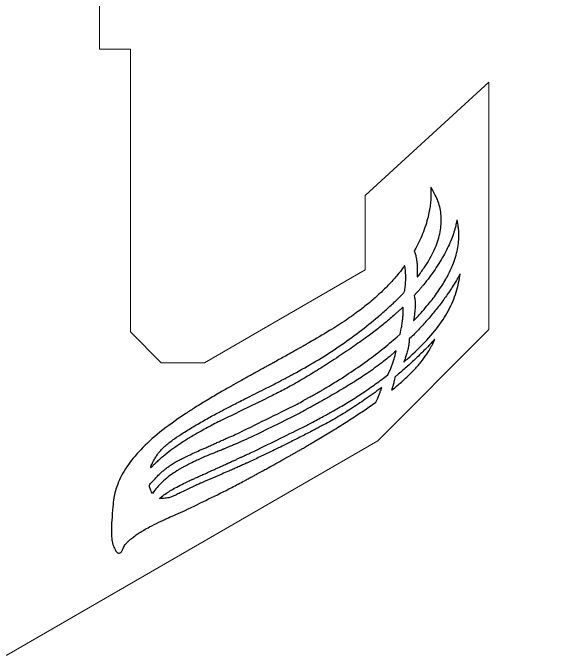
# Model space of a CAD drawing. Header units: millimetres. Extents: x 4 to 38, y -36.1 to -3.3.
# Drawn here: x 13.87 to 18.32, y -24.13 to -18.93 of the extents above; entities that cross this region are included whole.
import ezdxf

# ---------------------------------------------------------------- set-up
doc = ezdxf.new("R2010")
doc.units = ezdxf.units.MM
doc.header["$MEASUREMENT"] = 0
doc.layers.add('Layer 1', color=7, linetype='Continuous', lineweight=0)

# ---------------------------------------------------------------- blocks, each defined once
blk = doc.blocks.new('Block_4')
at = {"layer": 'Layer 1', "color": 18, "lineweight": 25, "true_color": 0x010101}
for points, knots in [([(17.2996, -20.4277), (17.3047, -20.4384), (17.3091, -20.4494), (17.3129, -20.4606), (17.319, -20.4787), (17.3241, -20.4972), (17.3282, -20.5162), (17.332, -20.5344), (17.3348, -20.553), (17.3363, -20.572), (17.3378, -20.5907), (17.3382, -20.6097), (17.3374, -20.629), (17.3366, -20.6484), (17.3347, -20.6681), (17.3316, -20.688), (17.3283, -20.7094), (17.3236, -20.731), (17.3175, -20.7528), (17.3115, -20.7744), (17.3042, -20.7961), (17.2955, -20.8179), (17.2866, -20.8401), (17.2765, -20.8623), (17.265, -20.8846), (17.253, -20.9077), (17.2398, -20.9308), (17.2255, -20.9539), (17.2188, -20.9647), (17.2118, -20.9754), (17.2047, -20.9862), (17.1965, -20.9985), (17.1881, -21.0107), (17.1796, -21.0229), (17.1716, -21.0344), (17.1635, -21.0458), (17.1553, -21.0572), (17.1525, -21.0612), (17.1491, -21.0651), (17.1453, -21.0688), (17.1451, -21.069), (17.1449, -21.0691), (17.1447, -21.0692), (17.1441, -21.0694), (17.1435, -21.0693), (17.1435, -21.0689), (17.143, -21.0672), (17.1427, -21.0653), (17.1426, -21.0635), (17.1424, -21.0602), (17.1423, -21.0568), (17.1424, -21.0534), (17.1425, -21.0477), (17.1427, -21.0419), (17.143, -21.0362), (17.1436, -21.0213), (17.1438, -21.0065), (17.1435, -20.9919), (17.1432, -20.9781), (17.1424, -20.9645), (17.141, -20.9511), (17.1397, -20.9385), (17.1378, -20.926), (17.1353, -20.9137), (17.133, -20.9019), (17.13, -20.8903), (17.1265, -20.879), (17.1265, -20.879), (17.1199, -20.8579), (17.1199, -20.8579), (17.1199, -20.8579), (17.1315, -20.837), (17.1315, -20.837), (17.1437, -20.8152), (17.1548, -20.7933), (17.1649, -20.7714), (17.1754, -20.7487), (17.185, -20.726), (17.1936, -20.7033), (17.2024, -20.6801), (17.2102, -20.657), (17.2171, -20.6339), (17.224, -20.6106), (17.23, -20.5874), (17.235, -20.5644), (17.2389, -20.5466), (17.2423, -20.5288), (17.2451, -20.5112), (17.2478, -20.4945), (17.25, -20.4779), (17.2515, -20.4615), (17.253, -20.4459), (17.2539, -20.4305), (17.2543, -20.4153), (17.2546, -20.4009), (17.2542, -20.3867), (17.2533, -20.3727), (17.2531, -20.3698), (17.2529, -20.3669), (17.2527, -20.364), (17.2526, -20.3613), (17.2525, -20.3587), (17.2524, -20.356), (17.2523, -20.3538), (17.2523, -20.3516), (17.2522, -20.3494), (17.2522, -20.3486), (17.2523, -20.3478), (17.2524, -20.3469), (17.2525, -20.3464), (17.253, -20.3457), (17.2538, -20.3453), (17.2549, -20.3448), (17.2561, -20.3448), (17.2565, -20.3455), (17.264, -20.3587), (17.2713, -20.3721), (17.2784, -20.3855), (17.2858, -20.3994), (17.2929, -20.4135), (17.2996, -20.4277)], [0, 0, 0, 0, 1, 1, 1, 2, 2, 2, 3, 3, 3, 4, 4, 4, 5, 5, 5, 6, 6, 6, 7, 7, 7, 8, 8, 8, 9, 9, 9, 10, 10, 10, 11, 11, 11, 12, 12, 12, 13, 13, 13, 14, 14, 14, 15, 15, 15, 16, 16, 16, 17, 17, 17, 18, 18, 18, 19, 19, 19, 20, 20, 20, 21, 21, 21, 22, 22, 22, 23, 23, 23, 24, 24, 24, 25, 25, 25, 26, 26, 26, 27, 27, 27, 28, 28, 28, 29, 29, 29, 30, 30, 30, 31, 31, 31, 32, 32, 32, 33, 33, 33, 34, 34, 34, 35, 35, 35, 36, 36, 36, 37, 37, 37, 38, 38, 38, 39, 39, 39, 40, 40, 40, 40]), ([(17.4676, -20.6113), (17.4695, -20.6229), (17.4714, -20.6346), (17.4733, -20.6463), (17.475, -20.6574), (17.4766, -20.6685), (17.478, -20.6797), (17.479, -20.6883), (17.4798, -20.6971), (17.4802, -20.7059), (17.4812, -20.7261), (17.481, -20.7467), (17.4797, -20.7676), (17.4784, -20.788), (17.4759, -20.8088), (17.4722, -20.8298), (17.4685, -20.8507), (17.4637, -20.8719), (17.4576, -20.8933), (17.4515, -20.9149), (17.4443, -20.9368), (17.4359, -20.9587), (17.4298, -20.9746), (17.4232, -20.9905), (17.4161, -21.0065), (17.4092, -21.0219), (17.4017, -21.0374), (17.3937, -21.0528), (17.3855, -21.0685), (17.3767, -21.0842), (17.3675, -21.0999), (17.3575, -21.1167), (17.3471, -21.1334), (17.3363, -21.1501), (17.3246, -21.168), (17.3125, -21.1858), (17.2999, -21.2036), (17.2882, -21.2202), (17.2758, -21.2368), (17.263, -21.2532), (17.2499, -21.2701), (17.2363, -21.2868), (17.2222, -21.3034), (17.2066, -21.3219), (17.1905, -21.3402), (17.174, -21.3585), (17.1635, -21.3702), (17.1529, -21.3819), (17.1423, -21.3935), (17.1369, -21.3995), (17.1313, -21.4054), (17.1256, -21.4113), (17.1226, -21.4144), (17.1194, -21.4175), (17.1161, -21.4206), (17.1159, -21.4208), (17.1155, -21.421), (17.1152, -21.4211), (17.1146, -21.4212), (17.1141, -21.4209), (17.1142, -21.4204), (17.1174, -21.4004), (17.1202, -21.3805), (17.1225, -21.3606), (17.1245, -21.344), (17.1258, -21.3276), (17.1264, -21.3114), (17.127, -21.2974), (17.1269, -21.2835), (17.1262, -21.2699), (17.1256, -21.2576), (17.1241, -21.2456), (17.1218, -21.2339), (17.1218, -21.2339), (17.119, -21.2194), (17.119, -21.2194), (17.119, -21.2194), (17.1412, -21.1948), (17.1412, -21.1948), (17.1448, -21.1908), (17.1484, -21.1868), (17.1519, -21.1827), (17.1567, -21.1772), (17.1614, -21.1717), (17.1661, -21.1661), (17.1712, -21.1602), (17.1762, -21.1542), (17.1812, -21.1482), (17.1858, -21.1427), (17.1904, -21.1372), (17.1949, -21.1317), (17.2283, -21.0909), (17.2592, -21.0495), (17.2875, -21.0079), (17.3155, -20.9666), (17.3409, -20.9251), (17.3635, -20.8834), (17.3853, -20.8433), (17.4042, -20.8032), (17.4202, -20.7632), (17.4352, -20.7257), (17.4469, -20.6885), (17.4551, -20.6518), (17.4562, -20.6467), (17.4574, -20.6416), (17.4586, -20.6364), (17.4596, -20.632), (17.4607, -20.6277), (17.4617, -20.6233), (17.4627, -20.6194), (17.4637, -20.6155), (17.4646, -20.6117), (17.4647, -20.6114), (17.4649, -20.6112), (17.4651, -20.6111), (17.4653, -20.6109), (17.4655, -20.6108), (17.4657, -20.6108), (17.4666, -20.6104), (17.4675, -20.6107), (17.4676, -20.6113)], [0, 0, 0, 0, 1, 1, 1, 2, 2, 2, 3, 3, 3, 4, 4, 4, 5, 5, 5, 6, 6, 6, 7, 7, 7, 8, 8, 8, 9, 9, 9, 10, 10, 10, 11, 11, 11, 12, 12, 12, 13, 13, 13, 14, 14, 14, 15, 15, 15, 16, 16, 16, 17, 17, 17, 18, 18, 18, 19, 19, 19, 20, 20, 20, 21, 21, 21, 22, 22, 22, 23, 23, 23, 24, 24, 24, 25, 25, 25, 26, 26, 26, 27, 27, 27, 28, 28, 28, 29, 29, 29, 30, 30, 30, 31, 31, 31, 32, 32, 32, 33, 33, 33, 34, 34, 34, 35, 35, 35, 36, 36, 36, 37, 37, 37, 38, 38, 38, 39, 39, 39, 40, 40, 40, 40]), ([(17.0436, -20.979), (17.0446, -20.9866), (17.0456, -20.9942), (17.0465, -21.0018), (17.0475, -21.0098), (17.0483, -21.0179), (17.049, -21.026), (17.0497, -21.0342), (17.0502, -21.0423), (17.0506, -21.0505), (17.0511, -21.0624), (17.0512, -21.0744), (17.0507, -21.0866), (17.0503, -21.1005), (17.0494, -21.1144), (17.0482, -21.1285), (17.047, -21.1414), (17.0456, -21.1544), (17.0439, -21.1674), (17.043, -21.1742), (17.0412, -21.1812), (17.0385, -21.1882), (17.0359, -21.1952), (17.031, -21.2022), (17.0244, -21.2087), (17.003, -21.2297), (16.9813, -21.2506), (16.9594, -21.2713), (16.935, -21.2944), (16.9102, -21.3172), (16.8849, -21.3397), (16.8604, -21.3616), (16.8354, -21.3832), (16.8099, -21.4045), (16.7594, -21.4468), (16.7074, -21.4881), (16.6539, -21.5284), (16.6014, -21.5678), (16.5476, -21.6062), (16.4924, -21.6433), (16.4372, -21.6805), (16.3807, -21.7165), (16.323, -21.7511), (16.2641, -21.7864), (16.2042, -21.8205), (16.1434, -21.8532), (16.1171, -21.8674), (16.0907, -21.8814), (16.0643, -21.8953), (16.0411, -21.9075), (16.0179, -21.9196), (15.9947, -21.9316), (15.9652, -21.9467), (15.9357, -21.9617), (15.9061, -21.9766), (15.8539, -22.0028), (15.8018, -22.0291), (15.7496, -22.0553), (15.7319, -22.0641), (15.7143, -22.073), (15.6966, -22.0819), (15.6808, -22.0899), (15.665, -22.0979), (15.6491, -22.1059), (15.6358, -22.1126), (15.6225, -22.1194), (15.6092, -22.1261), (15.6051, -22.1282), (15.6011, -22.1303), (15.597, -22.1325), (15.5939, -22.1343), (15.5907, -22.136), (15.5876, -22.1377), (15.5825, -22.1404), (15.5774, -22.1431), (15.5723, -22.1458), (15.5666, -22.1488), (15.5608, -22.1519), (15.555, -22.1549), (15.5493, -22.158), (15.5435, -22.161), (15.5378, -22.164), (15.5062, -22.1806), (15.4749, -22.1977), (15.4439, -22.2151), (15.4103, -22.2341), (15.3769, -22.2534), (15.3438, -22.2731), (15.3125, -22.2917), (15.2814, -22.3107), (15.2507, -22.33), (15.2264, -22.3452), (15.2027, -22.361), (15.1794, -22.3772), (15.167, -22.3858), (15.1549, -22.3948), (15.1431, -22.4039), (15.1316, -22.4129), (15.1204, -22.422), (15.1097, -22.4314), (15.0996, -22.4402), (15.09, -22.4492), (15.0808, -22.4584), (15.0725, -22.4666), (15.0648, -22.475), (15.0578, -22.4835), (15.0519, -22.4906), (15.0465, -22.4978), (15.0417, -22.505), (15.0353, -22.5143), (15.0293, -22.5237), (15.0236, -22.533), (15.0179, -22.5425), (15.0125, -22.552), (15.0073, -22.5615), (15.0032, -22.5692), (14.9996, -22.5768), (14.9965, -22.5845), (14.9937, -22.5913), (14.991, -22.5981), (14.9884, -22.6049), (14.9876, -22.6069), (14.9873, -22.6088), (14.9874, -22.6106), (14.9874, -22.6111), (14.9881, -22.6114), (14.9889, -22.6111), (14.9892, -22.611), (14.9895, -22.6108), (14.9898, -22.6106), (14.9925, -22.6082), (14.9951, -22.6056), (14.9976, -22.6031), (15.0034, -22.5968), (15.0096, -22.5906), (15.0161, -22.5845), (15.0261, -22.5751), (15.0362, -22.5658), (15.0465, -22.5565), (15.0571, -22.547), (15.0678, -22.5374), (15.0787, -22.528), (15.0872, -22.5206), (15.0958, -22.5134), (15.1047, -22.5063), (15.1248, -22.4901), (15.1455, -22.4744), (15.1668, -22.459), (15.1891, -22.4429), (15.2119, -22.4272), (15.2351, -22.4119), (15.26, -22.3956), (15.2853, -22.3796), (15.3109, -22.3642), (15.3388, -22.3474), (15.3669, -22.331), (15.3954, -22.315), (15.4126, -22.3054), (15.4299, -22.2958), (15.4473, -22.2864), (15.4625, -22.2782), (15.4779, -22.2701), (15.4934, -22.2621), (15.5116, -22.2528), (15.5299, -22.2436), (15.5483, -22.2346), (15.5764, -22.2208), (15.6045, -22.207), (15.6326, -22.1934), (15.6924, -22.1644), (15.7521, -22.1353), (15.8118, -22.1062), (15.8574, -22.0839), (15.903, -22.0615), (15.9485, -22.0389), (15.9826, -22.022), (16.0165, -22.005), (16.0504, -21.988), (16.0676, -21.9793), (16.0845, -21.9704), (16.1012, -21.9611), (16.1431, -21.9377), (16.1847, -21.9139), (16.226, -21.8896), (16.267, -21.8654), (16.3077, -21.8407), (16.348, -21.8155), (16.39, -21.7893), (16.4316, -21.7626), (16.4727, -21.7355), (16.5174, -21.7061), (16.5617, -21.6763), (16.6056, -21.6461), (16.6449, -21.6192), (16.6837, -21.5919), (16.7222, -21.5644), (16.7533, -21.5422), (16.7838, -21.5196), (16.8137, -21.4965), (16.841, -21.4755), (16.8676, -21.454), (16.8936, -21.4321), (16.921, -21.4091), (16.9478, -21.3857), (16.974, -21.362), (16.9803, -21.3562), (16.9867, -21.3505), (16.993, -21.3448), (16.9985, -21.3398), (17.0041, -21.3348), (17.0096, -21.3298), (17.0143, -21.3255), (17.0191, -21.3212), (17.0239, -21.3169), (17.0246, -21.3162), (17.0254, -21.3155), (17.0262, -21.3148), (17.0263, -21.3147), (17.0264, -21.3147), (17.0266, -21.3146), (17.027, -21.3144), (17.0274, -21.3145), (17.0275, -21.3148), (17.0279, -21.3165), (17.0282, -21.3183), (17.0284, -21.3201), (17.0288, -21.3226), (17.029, -21.3251), (17.0291, -21.3277), (17.0293, -21.3311), (17.0293, -21.3345), (17.0293, -21.3379), (17.0294, -21.3517), (17.0291, -21.3655), (17.0284, -21.3795), (17.0277, -21.3927), (17.0267, -21.406), (17.0252, -21.4194), (17.0238, -21.4324), (17.022, -21.4455), (17.0198, -21.4586), (17.0176, -21.4717), (17.015, -21.4848), (17.0119, -21.4979), (17.0119, -21.4979), (17.0045, -21.5303), (17.0045, -21.5303), (17.0045, -21.5303), (16.9799, -21.5525), (16.9799, -21.5525), (16.9406, -21.588), (16.8997, -21.6226), (16.8573, -21.6564), (16.8127, -21.692), (16.7668, -21.7267), (16.7197, -21.7605), (16.6707, -21.7958), (16.6205, -21.83), (16.5694, -21.8633), (16.5166, -21.8975), (16.463, -21.9307), (16.4085, -21.9629), (16.4066, -21.9641), (16.4047, -21.9652), (16.4028, -21.9663), (16.4006, -21.9676), (16.3985, -21.9689), (16.3963, -21.9701), (16.3943, -21.9714), (16.3922, -21.9726), (16.3902, -21.9738), (16.3885, -21.9747), (16.3869, -21.9757), (16.3853, -21.9766), (16.3764, -21.9819), (16.3674, -21.9871), (16.3584, -21.9923), (16.346, -21.9993), (16.3337, -22.0064), (16.3213, -22.0133), (16.3092, -22.0202), (16.2969, -22.0271), (16.2847, -22.0339), (16.2764, -22.0385), (16.268, -22.0431), (16.2596, -22.0476), (16.2555, -22.0498), (16.2514, -22.052), (16.2473, -22.0543), (16.2435, -22.0563), (16.2398, -22.0584), (16.236, -22.0605), (16.2329, -22.0622), (16.2297, -22.0639), (16.2266, -22.0657), (16.2254, -22.0664), (16.2241, -22.0672), (16.2229, -22.0679), (16.2067, -22.0785), (16.1896, -22.0883), (16.172, -22.097), (16.0886, -22.1384), (16.005, -22.1796), (15.9215, -22.2208), (15.8383, -22.2618), (15.755, -22.3026), (15.6717, -22.3433), (15.6529, -22.3525), (15.6337, -22.3607), (15.6142, -22.3677), (15.613, -22.3681), (15.6118, -22.3686), (15.6106, -22.3692), (15.6058, -22.3713), (15.601, -22.3734), (15.5963, -22.3756), (15.5906, -22.3781), (15.585, -22.3806), (15.5794, -22.3832), (15.573, -22.3861), (15.5666, -22.389), (15.5603, -22.3919), (15.5539, -22.3948), (15.5475, -22.3978), (15.541, -22.4007), (15.5352, -22.4033), (15.5294, -22.406), (15.5236, -22.4086), (15.5187, -22.4108), (15.5138, -22.413), (15.5089, -22.4152), (15.5072, -22.416), (15.5055, -22.4167), (15.5037, -22.4174), (15.502, -22.4181), (15.5003, -22.4188), (15.4987, -22.4196), (15.494, -22.4216), (15.4894, -22.4237), (15.4848, -22.4258), (15.4793, -22.4283), (15.4738, -22.4307), (15.4683, -22.4332), (15.4622, -22.436), (15.4562, -22.4387), (15.4502, -22.4415), (15.4443, -22.4442), (15.4384, -22.4468), (15.4325, -22.4495), (15.4275, -22.4518), (15.4224, -22.4541), (15.4174, -22.4563), (15.4129, -22.4583), (15.4085, -22.4603), (15.404, -22.4622), (15.4036, -22.4624), (15.4031, -22.4626), (15.4027, -22.4626), (15.4004, -22.4629), (15.398, -22.4636), (15.3958, -22.4646), (15.3788, -22.4724), (15.3619, -22.4802), (15.345, -22.4881), (15.3281, -22.4959), (15.3112, -22.5039), (15.2944, -22.5119), (15.2797, -22.5189), (15.2651, -22.5259), (15.2506, -22.5332), (15.2393, -22.5387), (15.228, -22.5444), (15.2168, -22.5501), (15.2095, -22.5538), (15.2023, -22.5576), (15.1951, -22.5615), (15.1893, -22.5647), (15.1836, -22.568), (15.178, -22.5715), (15.172, -22.5751), (15.1661, -22.5789), (15.1603, -22.5827), (15.1513, -22.5887), (15.1425, -22.5948), (15.1339, -22.6011), (15.1252, -22.6073), (15.1167, -22.6138), (15.1084, -22.6203), (15.1002, -22.6268), (15.0921, -22.6335), (15.0842, -22.6403), (15.0763, -22.647), (15.0686, -22.6539), (15.0612, -22.6609), (15.0529, -22.6687), (15.0448, -22.6766), (15.0372, -22.6847), (15.0273, -22.6951), (15.0177, -22.7056), (15.0082, -22.7161), (14.9988, -22.7267), (14.9894, -22.7373), (14.9801, -22.7479), (14.9781, -22.7502), (14.977, -22.7526), (14.9771, -22.7548), (14.9772, -22.7582), (14.9776, -22.7614), (14.9784, -22.7646), (14.9798, -22.77), (14.9814, -22.7754), (14.9831, -22.7807), (14.9848, -22.7861), (14.9867, -22.7914), (14.9887, -22.7967), (14.99, -22.8003), (14.9917, -22.8038), (14.9937, -22.8071), (14.9937, -22.8071), (15.0009, -22.8193), (15.0009, -22.8193), (15.0009, -22.8193), (15.0132, -22.8024), (15.0132, -22.8024), (15.0238, -22.7879), (15.0356, -22.7735), (15.0486, -22.7595), (15.0622, -22.7449), (15.0768, -22.7306), (15.0923, -22.7168), (15.1083, -22.7025), (15.1252, -22.6886), (15.1429, -22.6754), (15.1609, -22.6619), (15.1796, -22.6489), (15.199, -22.6366), (15.2058, -22.6323), (15.2127, -22.628), (15.2197, -22.6239), (15.2266, -22.6198), (15.2336, -22.6159), (15.2407, -22.612), (15.2495, -22.6072), (15.2583, -22.6026), (15.2671, -22.5981), (15.2802, -22.5914), (15.2933, -22.5848), (15.3064, -22.5782), (15.3245, -22.5691), (15.3428, -22.5601), (15.3611, -22.5513), (15.3751, -22.5445), (15.3892, -22.538), (15.4035, -22.5317), (15.4186, -22.525), (15.4337, -22.5186), (15.449, -22.5124), (15.471, -22.5034), (15.493, -22.4946), (15.515, -22.4859), (15.5212, -22.4835), (15.5274, -22.481), (15.5335, -22.4786), (15.5396, -22.4762), (15.5456, -22.4738), (15.5516, -22.4713), (15.5568, -22.4693), (15.562, -22.4672), (15.5672, -22.4651), (15.5701, -22.4639), (15.573, -22.4627), (15.5759, -22.4615), (15.5785, -22.4604), (15.5811, -22.4593), (15.5837, -22.4582), (15.5875, -22.4567), (15.5913, -22.4551), (15.595, -22.4535), (15.5992, -22.4518), (15.6033, -22.4501), (15.6075, -22.4484), (15.6114, -22.4467), (15.6154, -22.4451), (15.6193, -22.4435), (15.6237, -22.4417), (15.628, -22.4398), (15.6323, -22.438), (15.6377, -22.4357), (15.6431, -22.4334), (15.6485, -22.4311), (15.654, -22.4287), (15.6596, -22.4263), (15.6651, -22.4239), (15.6699, -22.4218), (15.6747, -22.4197), (15.6795, -22.4176), (15.6838, -22.4157), (15.6881, -22.4138), (15.6924, -22.4119), (15.6964, -22.4101), (15.7004, -22.4083), (15.7045, -22.4066), (15.7079, -22.4051), (15.7113, -22.4036), (15.7147, -22.4021), (15.7163, -22.4014), (15.7178, -22.4008), (15.7194, -22.4001), (15.7464, -22.389), (15.7731, -22.3771), (15.7995, -22.3643), (15.8602, -22.3349), (15.9209, -22.3053), (15.9814, -22.2755), (16.0419, -22.2457), (16.1023, -22.2158), (16.1625, -22.1856), (16.1897, -22.1719), (16.2166, -22.1575), (16.2429, -22.1424), (16.2448, -22.1413), (16.2467, -22.1403), (16.2486, -22.1392), (16.2519, -22.1373), (16.2553, -22.1355), (16.2587, -22.1336), (16.2626, -22.1315), (16.2665, -22.1293), (16.2704, -22.1272), (16.2745, -22.125), (16.2785, -22.1228), (16.2825, -22.1206), (16.2923, -22.1153), (16.3021, -22.11), (16.3119, -22.1046), (16.3229, -22.0985), (16.3339, -22.0925), (16.3449, -22.0864), (16.3549, -22.0808), (16.365, -22.0752), (16.375, -22.0696), (16.3799, -22.0668), (16.3848, -22.064), (16.3896, -22.0611), (16.3913, -22.0601), (16.3931, -22.059), (16.3948, -22.058), (16.3975, -22.0565), (16.4001, -22.055), (16.4027, -22.0535), (16.4057, -22.0518), (16.4086, -22.0501), (16.4116, -22.0484), (16.4145, -22.0468), (16.4173, -22.0452), (16.4202, -22.0436), (16.441, -22.032), (16.4617, -22.0201), (16.4822, -22.008), (16.5082, -21.9927), (16.5341, -21.9773), (16.5599, -21.9618), (16.5853, -21.9465), (16.6105, -21.9311), (16.6356, -21.9156), (16.6538, -21.9044), (16.6718, -21.8929), (16.6896, -21.8813), (16.7097, -21.8681), (16.7295, -21.8547), (16.749, -21.841), (16.7702, -21.8263), (16.7911, -21.8113), (16.8118, -21.7961), (16.832, -21.7813), (16.8519, -21.7663), (16.8715, -21.7511), (16.8886, -21.738), (16.9052, -21.7246), (16.9216, -21.711), (16.9253, -21.7079), (16.929, -21.7048), (16.9327, -21.7017), (16.9365, -21.6985), (16.9403, -21.6954), (16.9441, -21.6922), (16.9474, -21.6894), (16.9508, -21.6866), (16.9542, -21.6837), (16.9564, -21.6819), (16.9587, -21.68), (16.9609, -21.6782), (16.9609, -21.6782), (16.9738, -21.6675), (16.9738, -21.6675), (16.9738, -21.6675), (16.9642, -21.7047), (16.9642, -21.7047), (16.9614, -21.7158), (16.9583, -21.7269), (16.955, -21.738), (16.9518, -21.7487), (16.9482, -21.7595), (16.9445, -21.7704), (16.9408, -21.7807), (16.9369, -21.7911), (16.9327, -21.8015), (16.9288, -21.8114), (16.9245, -21.8212), (16.9199, -21.8311), (16.9199, -21.8311), (16.9067, -21.8597), (16.9067, -21.8597), (16.9067, -21.8597), (16.8817, -21.8788), (16.8817, -21.8788), (16.8488, -21.9038), (16.8153, -21.9283), (16.7812, -21.9523), (16.7474, -21.9762), (16.713, -21.9996), (16.6781, -22.0225), (16.6434, -22.0451), (16.6083, -22.0672), (16.5727, -22.0888), (16.5375, -22.1101), (16.5017, -22.1309), (16.4656, -22.151), (16.4624, -22.1528), (16.4593, -22.1546), (16.4561, -22.1563), (16.453, -22.1581), (16.45, -22.1598), (16.4469, -22.1615), (16.4443, -22.163), (16.4417, -22.1645), (16.4391, -22.166), (16.4377, -22.1668), (16.4363, -22.1676), (16.4349, -22.1684), (16.4305, -22.1711), (16.426, -22.1737), (16.4215, -22.1762), (16.4056, -22.1848), (16.3898, -22.1934), (16.3739, -22.202), (16.357, -22.2111), (16.3401, -22.2203), (16.3232, -22.2294), (16.3078, -22.2376), (16.2925, -22.2458), (16.2771, -22.254), (16.2571, -22.2646), (16.2369, -22.2749), (16.2165, -22.285), (16.1484, -22.3185), (16.0802, -22.3521), (16.012, -22.3856), (15.9413, -22.4202), (15.8706, -22.4549), (15.7999, -22.4895), (15.7871, -22.4958), (15.7741, -22.5017), (15.761, -22.5073), (15.7581, -22.5085), (15.7553, -22.5098), (15.7525, -22.511), (15.7462, -22.5139), (15.74, -22.5167), (15.7338, -22.5196), (15.7263, -22.523), (15.7189, -22.5264), (15.7115, -22.5298), (15.7036, -22.5335), (15.6957, -22.5372), (15.6878, -22.5408), (15.6799, -22.5445), (15.672, -22.5482), (15.6641, -22.5519), (15.6567, -22.5553), (15.6493, -22.5587), (15.6419, -22.5621), (15.6357, -22.565), (15.6294, -22.5678), (15.6232, -22.5707), (15.6204, -22.572), (15.6175, -22.5732), (15.6147, -22.5745), (15.6121, -22.5756), (15.6094, -22.5767), (15.6068, -22.5779), (15.6022, -22.58), (15.5975, -22.5821), (15.5928, -22.5842), (15.5873, -22.5867), (15.5819, -22.5892), (15.5764, -22.5917), (15.5708, -22.5942), (15.5652, -22.5968), (15.5597, -22.5993), (15.5502, -22.6037), (15.5407, -22.608), (15.5312, -22.6124), (15.5224, -22.6164), (15.5136, -22.6204), (15.5048, -22.6244), (15.4952, -22.6288), (15.4855, -22.6332), (15.4758, -22.6375), (15.4636, -22.6431), (15.4513, -22.6486), (15.439, -22.6541), (15.435, -22.656), (15.431, -22.6578), (15.4269, -22.6596), (15.4213, -22.6622), (15.4157, -22.6647), (15.4101, -22.6672), (15.404, -22.67), (15.398, -22.6728), (15.3919, -22.6755), (15.3862, -22.6781), (15.3806, -22.6807), (15.3749, -22.6833), (15.3696, -22.6857), (15.3643, -22.6882), (15.3589, -22.6906), (15.3539, -22.6929), (15.3488, -22.6951), (15.3437, -22.6974), (15.3394, -22.6993), (15.3351, -22.7012), (15.3308, -22.7031), (15.3287, -22.7041), (15.3265, -22.705), (15.3244, -22.7058), (15.322, -22.7068), (15.3197, -22.7078), (15.3173, -22.7089), (15.3112, -22.7118), (15.3051, -22.7147), (15.299, -22.7176), (15.2917, -22.7211), (15.2844, -22.7246), (15.2771, -22.7282), (15.2692, -22.732), (15.2612, -22.7359), (15.2533, -22.7398), (15.2347, -22.749), (15.2163, -22.7584), (15.198, -22.768), (15.1829, -22.776), (15.1681, -22.7844), (15.1535, -22.7931), (15.1401, -22.801), (15.1271, -22.8094), (15.1144, -22.818), (15.1012, -22.827), (15.0883, -22.8363), (15.0758, -22.8459), (15.0758, -22.8459), (15.0583, -22.8593), (15.0583, -22.8593), (15.0583, -22.8593), (15.0753, -22.86), (15.0753, -22.86), (15.0806, -22.8602), (15.086, -22.86), (15.0916, -22.8596), (15.0985, -22.859), (15.1054, -22.8582), (15.1125, -22.8572), (15.1195, -22.8562), (15.1266, -22.855), (15.1337, -22.8536), (15.1396, -22.8524), (15.1455, -22.8509), (15.1514, -22.8491), (15.1549, -22.8481), (15.1583, -22.8467), (15.1617, -22.8452), (15.1711, -22.8409), (15.1805, -22.8366), (15.1899, -22.8323), (15.2021, -22.8266), (15.2143, -22.8209), (15.2265, -22.8151), (15.242, -22.8077), (15.2575, -22.8002), (15.273, -22.7927), (15.287, -22.7859), (15.3011, -22.7791), (15.3151, -22.7724), (15.3277, -22.7664), (15.3402, -22.7604), (15.3527, -22.7544), (15.3633, -22.7494), (15.3739, -22.7444), (15.3845, -22.7394), (15.3874, -22.738), (15.3903, -22.7368), (15.3932, -22.7357), (15.3982, -22.7337), (15.4031, -22.7317), (15.408, -22.7296), (15.4344, -22.7183), (15.4609, -22.7069), (15.4874, -22.6955), (15.5128, -22.6845), (15.5383, -22.6736), (15.5638, -22.6625), (15.582, -22.6547), (15.6002, -22.6468), (15.6183, -22.6388), (15.6215, -22.6375), (15.6246, -22.6361), (15.6277, -22.6347), (15.6312, -22.6332), (15.6346, -22.6317), (15.6381, -22.6302), (15.6413, -22.6288), (15.6446, -22.6274), (15.6479, -22.626), (15.6503, -22.6249), (15.6528, -22.6238), (15.6553, -22.6228), (15.6581, -22.6215), (15.661, -22.6203), (15.6639, -22.619), (15.6688, -22.6168), (15.6738, -22.6146), (15.6787, -22.6123), (15.6844, -22.6098), (15.6902, -22.6072), (15.6959, -22.6046), (15.7017, -22.6019), (15.7076, -22.5992), (15.7134, -22.5966), (15.7191, -22.594), (15.7247, -22.5914), (15.7304, -22.5888), (15.7357, -22.5864), (15.741, -22.584), (15.7463, -22.5816), (15.7507, -22.5797), (15.7552, -22.5777), (15.7596, -22.5757), (15.7615, -22.5748), (15.7635, -22.574), (15.7654, -22.5732), (15.7723, -22.5704), (15.7791, -22.5674), (15.7859, -22.5642), (15.818, -22.549), (15.85, -22.5338), (15.8821, -22.5185), (15.9129, -22.5038), (15.9437, -22.4891), (15.9745, -22.4743), (15.9952, -22.4644), (16.0158, -22.4544), (16.0364, -22.4443), (16.0573, -22.434), (16.0782, -22.4236), (16.099, -22.4131), (16.1305, -22.3972), (16.1619, -22.3813), (16.1933, -22.3653), (16.2249, -22.3493), (16.2564, -22.3332), (16.288, -22.3171), (16.2988, -22.3115), (16.3096, -22.3058), (16.3203, -22.3), (16.3232, -22.2984), (16.3261, -22.2968), (16.329, -22.2953), (16.3337, -22.2927), (16.3384, -22.2902), (16.3431, -22.2877), (16.3484, -22.2849), (16.3538, -22.2821), (16.3591, -22.2792), (16.3645, -22.2764), (16.3698, -22.2736), (16.3751, -22.2708), (16.414, -22.2503), (16.4523, -22.229), (16.4902, -22.207), (16.529, -22.1843), (16.5673, -22.1609), (16.6049, -22.1368), (16.645, -22.1112), (16.6845, -22.0849), (16.7233, -22.0579), (16.7659, -22.0284), (16.8078, -21.9983), (16.8492, -21.9677), (16.8492, -21.9677), (16.8568, -21.9621), (16.8568, -21.9621), (16.8568, -21.9621), (16.8536, -21.9721), (16.8536, -21.9721), (16.8516, -21.978), (16.8496, -21.9839), (16.8473, -21.9898), (16.8442, -21.998), (16.8411, -22.0063), (16.8378, -22.0145), (16.8345, -22.0229), (16.8311, -22.0312), (16.8276, -22.0396), (16.8249, -22.0462), (16.8221, -22.0527), (16.8191, -22.0593), (16.8191, -22.0593), (16.8086, -22.0825), (16.8086, -22.0825), (16.8086, -22.0825), (16.7559, -22.119), (16.7559, -22.119), (16.7254, -22.1402), (16.6945, -22.161), (16.6633, -22.1815), (16.6274, -22.2051), (16.5912, -22.2285), (16.5548, -22.2516), (16.5174, -22.2753), (16.4797, -22.2989), (16.4417, -22.3221), (16.4063, -22.3438), (16.3707, -22.3652), (16.3348, -22.3862), (16.3327, -22.3874), (16.3307, -22.3886), (16.3287, -22.3898), (16.3266, -22.391), (16.3245, -22.3923), (16.3224, -22.3935), (16.3205, -22.3946), (16.3187, -22.3957), (16.3168, -22.3969), (16.3156, -22.3976), (16.3143, -22.3983), (16.3131, -22.3991), (16.3118, -22.3998), (16.3106, -22.4006), (16.3093, -22.4013), (16.3075, -22.4024), (16.3056, -22.4035), (16.3037, -22.4047), (16.3016, -22.4059), (16.2995, -22.4071), (16.2974, -22.4083), (16.2954, -22.4095), (16.2934, -22.4107), (16.2913, -22.4119), (16.2887, -22.4134), (16.2861, -22.415), (16.2835, -22.4165), (16.2791, -22.419), (16.2748, -22.4216), (16.2704, -22.4241), (16.2654, -22.427), (16.2605, -22.4299), (16.2555, -22.4328), (16.2505, -22.4357), (16.2455, -22.4386), (16.2406, -22.4416), (16.2345, -22.4451), (16.2285, -22.4486), (16.2224, -22.4521), (16.2139, -22.457), (16.2054, -22.4619), (16.1969, -22.4668), (16.1877, -22.4721), (16.1784, -22.4774), (16.1691, -22.4827), (16.1604, -22.4877), (16.1517, -22.4926), (16.143, -22.4976), (16.1348, -22.5022), (16.1267, -22.5068), (16.1185, -22.5115), (16.111, -22.5158), (16.1034, -22.5201), (16.0958, -22.5244), (16.0894, -22.528), (16.0831, -22.5316), (16.0767, -22.5353), (16.074, -22.5368), (16.0713, -22.5384), (16.0685, -22.54), (16.0618, -22.5439), (16.0549, -22.5477), (16.0481, -22.5515), (16.0267, -22.5634), (16.0053, -22.5753), (15.9839, -22.5872), (15.9629, -22.5988), (15.942, -22.6104), (15.921, -22.622), (15.909, -22.6286), (15.897, -22.6351), (15.885, -22.6416), (15.8814, -22.6436), (15.8777, -22.6456), (15.874, -22.6477), (15.8703, -22.6497), (15.8666, -22.6517), (15.8629, -22.6538), (15.8596, -22.6556), (15.8563, -22.6574), (15.8531, -22.6592), (15.851, -22.6604), (15.8489, -22.6616), (15.8468, -22.6627), (15.8446, -22.664), (15.8424, -22.6652), (15.8401, -22.6665), (15.836, -22.6687), (15.8319, -22.671), (15.8277, -22.6732), (15.8229, -22.6758), (15.818, -22.6784), (15.8132, -22.681), (15.8082, -22.6837), (15.8032, -22.6864), (15.7981, -22.689), (15.7931, -22.6917), (15.788, -22.6944), (15.7829, -22.6971), (15.7779, -22.6998), (15.7728, -22.7025), (15.7678, -22.7052), (15.7634, -22.7076), (15.759, -22.7099), (15.7546, -22.7123), (15.752, -22.7137), (15.7494, -22.7151), (15.7468, -22.7166), (15.7128, -22.7353), (15.6784, -22.7535), (15.6436, -22.7709), (15.5814, -22.8022), (15.519, -22.8332), (15.4565, -22.864), (15.3936, -22.895), (15.3306, -22.9258), (15.2675, -22.9564), (15.242, -22.9687), (15.2161, -22.9802), (15.19, -22.9908), (15.1703, -22.9988), (15.1507, -23.0072), (15.1314, -23.0162), (15.1053, -23.0281), (15.0793, -23.0404), (15.0535, -23.0529), (15.0283, -23.065), (15.0032, -23.0774), (14.9782, -23.0901), (14.9625, -23.098), (14.947, -23.1065), (14.9319, -23.1155), (14.9196, -23.1228), (14.9075, -23.1304), (14.8955, -23.1381), (14.8842, -23.1455), (14.873, -23.1531), (14.8621, -23.1609), (14.8521, -23.168), (14.8424, -23.1754), (14.8329, -23.1829), (14.8247, -23.1894), (14.817, -23.1961), (14.8096, -23.2031), (14.804, -23.2083), (14.7986, -23.2137), (14.7935, -23.2192), (14.7893, -23.2237), (14.7854, -23.2284), (14.7819, -23.2332), (14.7785, -23.238), (14.7754, -23.2429), (14.7728, -23.2478), (14.7697, -23.2537), (14.7669, -23.2596), (14.7644, -23.2655), (14.7616, -23.2722), (14.7583, -23.279), (14.7545, -23.2858), (14.7524, -23.2897), (14.7491, -23.2935), (14.7449, -23.2968), (14.7419, -23.2993), (14.738, -23.3009), (14.7343, -23.3011), (14.7297, -23.3014), (14.7255, -23.3009), (14.7219, -23.2996), (14.7199, -23.2989), (14.7181, -23.2979), (14.7165, -23.2968), (14.7148, -23.2955), (14.7133, -23.2941), (14.712, -23.2926), (14.7101, -23.2904), (14.7085, -23.2881), (14.707, -23.2856), (14.7046, -23.2815), (14.7022, -23.2773), (14.6999, -23.2731), (14.6926, -23.2598), (14.6868, -23.2458), (14.6824, -23.2311), (14.6778, -23.2154), (14.6746, -23.1992), (14.6727, -23.1825), (14.6703, -23.1624), (14.6693, -23.1418), (14.6696, -23.1208), (14.6699, -23.0931), (14.671, -23.0651), (14.6729, -23.037), (14.6753, -23.0003), (14.6781, -22.9635), (14.6813, -22.9266), (14.6833, -22.9031), (14.6863, -22.8793), (14.6903, -22.8553), (14.6933, -22.8368), (14.6974, -22.8181), (14.7025, -22.7993), (14.7076, -22.7808), (14.7137, -22.7621), (14.721, -22.7433), (14.7388, -22.697), (14.7635, -22.6502), (14.7946, -22.6041), (14.8264, -22.5568), (14.8641, -22.5105), (14.907, -22.4658), (14.954, -22.4168), (15.0059, -22.3698), (15.0619, -22.3252), (15.1261, -22.2743), (15.1932, -22.2254), (15.263, -22.1789), (15.2878, -22.1623), (15.3129, -22.1461), (15.3383, -22.1302), (15.3709, -22.1099), (15.4037, -22.0897), (15.4366, -22.0697), (15.4704, -22.0493), (15.5043, -22.029), (15.5385, -22.009), (15.5673, -21.9921), (15.5964, -21.9755), (15.6257, -21.9592), (15.6287, -21.9575), (15.6316, -21.9559), (15.6346, -21.9542), (15.6375, -21.9526), (15.6404, -21.9509), (15.6433, -21.9493), (15.6458, -21.9478), (15.6483, -21.9464), (15.6507, -21.945), (15.6521, -21.9442), (15.6535, -21.9434), (15.6548, -21.9425), (15.6562, -21.9417), (15.6576, -21.9409), (15.659, -21.94), (15.6616, -21.9386), (15.6642, -21.9371), (15.6668, -21.9356), (15.6699, -21.9339), (15.6729, -21.9322), (15.676, -21.9305), (15.6792, -21.9287), (15.6824, -21.9269), (15.6855, -21.9252), (15.6889, -21.9234), (15.6922, -21.9215), (15.6955, -21.9197), (15.699, -21.9178), (15.7025, -21.9158), (15.706, -21.9139), (15.7092, -21.9121), (15.7124, -21.9103), (15.7155, -21.9085), (15.7178, -21.9073), (15.72, -21.906), (15.7222, -21.9047), (15.7252, -21.903), (15.7281, -21.9013), (15.7312, -21.8997), (15.7407, -21.8943), (15.7503, -21.889), (15.7599, -21.8837), (15.7713, -21.8774), (15.7828, -21.8711), (15.7942, -21.8648), (15.8069, -21.8578), (15.8196, -21.8508), (15.8323, -21.8438), (15.8451, -21.8367), (15.8579, -21.8297), (15.8707, -21.8226), (15.8825, -21.8162), (15.8943, -21.8097), (15.906, -21.8032), (15.9159, -21.7978), (15.9257, -21.7924), (15.9356, -21.7869), (15.9394, -21.7848), (15.9432, -21.7827), (15.9469, -21.7806), (15.9497, -21.7791), (15.9524, -21.7776), (15.9552, -21.7761), (15.9552, -21.7761), (15.9654, -21.7704), (15.9654, -21.7704), (15.9689, -21.7685), (15.9725, -21.7665), (15.976, -21.7646), (15.979, -21.7629), (15.9821, -21.7612), (15.9851, -21.7595), (15.9984, -21.7522), (16.0117, -21.7448), (16.0249, -21.7375), (16.0406, -21.7288), (16.0562, -21.7202), (16.0719, -21.7115), (16.0866, -21.7033), (16.1013, -21.6952), (16.116, -21.687), (16.1218, -21.6838), (16.1276, -21.6806), (16.1334, -21.6773), (16.1426, -21.6722), (16.1518, -21.667), (16.161, -21.6618), (16.1704, -21.6565), (16.1798, -21.6512), (16.1892, -21.6459), (16.1974, -21.6412), (16.2057, -21.6365), (16.2139, -21.6318), (16.2183, -21.6294), (16.2226, -21.6269), (16.2269, -21.6244), (16.2292, -21.6231), (16.2315, -21.6218), (16.2338, -21.6205), (16.2373, -21.6184), (16.2408, -21.6164), (16.2443, -21.6144), (16.2482, -21.6121), (16.2522, -21.6099), (16.2561, -21.6076), (16.26, -21.6054), (16.2638, -21.6032), (16.2677, -21.601), (16.3236, -21.569), (16.3791, -21.5363), (16.434, -21.5029), (16.4795, -21.4753), (16.5241, -21.4467), (16.5678, -21.4173), (16.6066, -21.3912), (16.6443, -21.3643), (16.6811, -21.3365), (16.7166, -21.3097), (16.7511, -21.2819), (16.7842, -21.2535), (16.808, -21.233), (16.8311, -21.2121), (16.8532, -21.1908), (16.877, -21.1679), (16.9, -21.1448), (16.9222, -21.1213), (16.9435, -21.0988), (16.964, -21.076), (16.9837, -21.053), (17.0003, -21.0335), (17.0158, -21.0137), (17.03, -20.9937), (17.0313, -20.9919), (17.0326, -20.9901), (17.0339, -20.9883), (17.0351, -20.9867), (17.0363, -20.9851), (17.0375, -20.9836), (17.0386, -20.9822), (17.0396, -20.9809), (17.0407, -20.9796), (17.041, -20.9793), (17.0414, -20.979), (17.0418, -20.9787), (17.0419, -20.9787), (17.042, -20.9786), (17.0422, -20.9786), (17.0429, -20.9783), (17.0436, -20.9785), (17.0436, -20.979)], [0, 0, 0, 0, 1, 1, 1, 2, 2, 2, 3, 3, 3, 4, 4, 4, 5, 5, 5, 6, 6, 6, 7, 7, 7, 8, 8, 8, 9, 9, 9, 10, 10, 10, 11, 11, 11, 12, 12, 12, 13, 13, 13, 14, 14, 14, 15, 15, 15, 16, 16, 16, 17, 17, 17, 18, 18, 18, 19, 19, 19, 20, 20, 20, 21, 21, 21, 22, 22, 22, 23, 23, 23, 24, 24, 24, 25, 25, 25, 26, 26, 26, 27, 27, 27, 28, 28, 28, 29, 29, 29, 30, 30, 30, 31, 31, 31, 32, 32, 32, 33, 33, 33, 34, 34, 34, 35, 35, 35, 36, 36, 36, 37, 37, 37, 38, 38, 38, 39, 39, 39, 40, 40, 40, 41, 41, 41, 42, 42, 42, 43, 43, 43, 44, 44, 44, 45, 45, 45, 46, 46, 46, 47, 47, 47, 48, 48, 48, 49, 49, 49, 50, 50, 50, 51, 51, 51, 52, 52, 52, 53, 53, 53, 54, 54, 54, 55, 55, 55, 56, 56, 56, 57, 57, 57, 58, 58, 58, 59, 59, 59, 60, 60, 60, 61, 61, 61, 62, 62, 62, 63, 63, 63, 64, 64, 64, 65, 65, 65, 66, 66, 66, 67, 67, 67, 68, 68, 68, 69, 69, 69, 70, 70, 70, 71, 71, 71, 72, 72, 72, 73, 73, 73, 74, 74, 74, 75, 75, 75, 76, 76, 76, 77, 77, 77, 78, 78, 78, 79, 79, 79, 80, 80, 80, 81, 81, 81, 82, 82, 82, 83, 83, 83, 84, 84, 84, 85, 85, 85, 86, 86, 86, 87, 87, 87, 88, 88, 88, 89, 89, 89, 90, 90, 90, 91, 91, 91, 92, 92, 92, 93, 93, 93, 94, 94, 94, 95, 95, 95, 96, 96, 96, 97, 97, 97, 98, 98, 98, 99, 99, 99, 100, 100, 100, 101, 101, 101, 102, 102, 102, 103, 103, 103, 104, 104, 104, 105, 105, 105, 106, 106, 106, 107, 107, 107, 108, 108, 108, 109, 109, 109, 110, 110, 110, 111, 111, 111, 112, 112, 112, 113, 113, 113, 114, 114, 114, 115, 115, 115, 116, 116, 116, 117, 117, 117, 118, 118, 118, 119, 119, 119, 120, 120, 120, 121, 121, 121, 122, 122, 122, 123, 123, 123, 124, 124, 124, 125, 125, 125, 126, 126, 126, 127, 127, 127, 128, 128, 128, 129, 129, 129, 130, 130, 130, 131, 131, 131, 132, 132, 132, 133, 133, 133, 134, 134, 134, 135, 135, 135, 136, 136, 136, 137, 137, 137, 138, 138, 138, 139, 139, 139, 140, 140, 140, 141, 141, 141, 142, 142, 142, 143, 143, 143, 144, 144, 144, 145, 145, 145, 146, 146, 146, 147, 147, 147, 148, 148, 148, 149, 149, 149, 150, 150, 150, 151, 151, 151, 152, 152, 152, 153, 153, 153, 154, 154, 154, 155, 155, 155, 156, 156, 156, 157, 157, 157, 158, 158, 158, 159, 159, 159, 160, 160, 160, 161, 161, 161, 162, 162, 162, 163, 163, 163, 164, 164, 164, 165, 165, 165, 166, 166, 166, 167, 167, 167, 168, 168, 168, 169, 169, 169, 170, 170, 170, 171, 171, 171, 172, 172, 172, 173, 173, 173, 174, 174, 174, 175, 175, 175, 176, 176, 176, 177, 177, 177, 178, 178, 178, 179, 179, 179, 180, 180, 180, 181, 181, 181, 182, 182, 182, 183, 183, 183, 184, 184, 184, 185, 185, 185, 186, 186, 186, 187, 187, 187, 188, 188, 188, 189, 189, 189, 190, 190, 190, 191, 191, 191, 192, 192, 192, 193, 193, 193, 194, 194, 194, 195, 195, 195, 196, 196, 196, 197, 197, 197, 198, 198, 198, 199, 199, 199, 200, 200, 200, 201, 201, 201, 202, 202, 202, 203, 203, 203, 204, 204, 204, 205, 205, 205, 206, 206, 206, 207, 207, 207, 208, 208, 208, 209, 209, 209, 210, 210, 210, 211, 211, 211, 212, 212, 212, 213, 213, 213, 214, 214, 214, 215, 215, 215, 216, 216, 216, 217, 217, 217, 218, 218, 218, 219, 219, 219, 220, 220, 220, 221, 221, 221, 222, 222, 222, 223, 223, 223, 224, 224, 224, 225, 225, 225, 226, 226, 226, 227, 227, 227, 228, 228, 228, 229, 229, 229, 230, 230, 230, 231, 231, 231, 232, 232, 232, 233, 233, 233, 234, 234, 234, 235, 235, 235, 236, 236, 236, 237, 237, 237, 238, 238, 238, 239, 239, 239, 240, 240, 240, 241, 241, 241, 242, 242, 242, 243, 243, 243, 244, 244, 244, 245, 245, 245, 246, 246, 246, 247, 247, 247, 248, 248, 248, 249, 249, 249, 250, 250, 250, 251, 251, 251, 252, 252, 252, 253, 253, 253, 254, 254, 254, 255, 255, 255, 256, 256, 256, 257, 257, 257, 258, 258, 258, 259, 259, 259, 260, 260, 260, 261, 261, 261, 262, 262, 262, 263, 263, 263, 264, 264, 264, 265, 265, 265, 266, 266, 266, 267, 267, 267, 268, 268, 268, 269, 269, 269, 270, 270, 270, 271, 271, 271, 272, 272, 272, 273, 273, 273, 274, 274, 274, 275, 275, 275, 276, 276, 276, 277, 277, 277, 278, 278, 278, 279, 279, 279, 280, 280, 280, 281, 281, 281, 282, 282, 282, 283, 283, 283, 284, 284, 284, 285, 285, 285, 286, 286, 286, 287, 287, 287, 288, 288, 288, 289, 289, 289, 290, 290, 290, 291, 291, 291, 292, 292, 292, 293, 293, 293, 294, 294, 294, 295, 295, 295, 296, 296, 296, 297, 297, 297, 298, 298, 298, 299, 299, 299, 300, 300, 300, 301, 301, 301, 302, 302, 302, 303, 303, 303, 304, 304, 304, 305, 305, 305, 306, 306, 306, 307, 307, 307, 308, 308, 308, 309, 309, 309, 310, 310, 310, 311, 311, 311, 312, 312, 312, 313, 313, 313, 314, 314, 314, 315, 315, 315, 316, 316, 316, 317, 317, 317, 318, 318, 318, 319, 319, 319, 320, 320, 320, 321, 321, 321, 322, 322, 322, 323, 323, 323, 324, 324, 324, 325, 325, 325, 326, 326, 326, 327, 327, 327, 328, 328, 328, 329, 329, 329, 330, 330, 330, 331, 331, 331, 332, 332, 332, 333, 333, 333, 334, 334, 334, 335, 335, 335, 336, 336, 336, 337, 337, 337, 338, 338, 338, 339, 339, 339, 340, 340, 340, 341, 341, 341, 342, 342, 342, 343, 343, 343, 344, 344, 344, 345, 345, 345, 346, 346, 346, 347, 347, 347, 348, 348, 348, 349, 349, 349, 350, 350, 350, 351, 351, 351, 352, 352, 352, 353, 353, 353, 354, 354, 354, 355, 355, 355, 356, 356, 356, 357, 357, 357, 358, 358, 358, 359, 359, 359, 360, 360, 360, 361, 361, 361, 362, 362, 362, 363, 363, 363, 364, 364, 364, 365, 365, 365, 366, 366, 366, 367, 367, 367, 368, 368, 368, 369, 369, 369, 370, 370, 370, 371, 371, 371, 372, 372, 372, 373, 373, 373, 374, 374, 374, 375, 375, 375, 376, 376, 376, 377, 377, 377, 378, 378, 378, 379, 379, 379, 380, 380, 380, 381, 381, 381, 382, 382, 382, 383, 383, 383, 384, 384, 384, 385, 385, 385, 386, 386, 386, 387, 387, 387, 388, 388, 388, 389, 389, 389, 390, 390, 390, 391, 391, 391, 392, 392, 392, 393, 393, 393, 394, 394, 394, 395, 395, 395, 396, 396, 396, 397, 397, 397, 398, 398, 398, 399, 399, 399, 400, 400, 400, 401, 401, 401, 402, 402, 402, 403, 403, 403, 404, 404, 404, 405, 405, 405, 406, 406, 406, 407, 407, 407, 408, 408, 408, 409, 409, 409, 410, 410, 410, 411, 411, 411, 412, 412, 412, 413, 413, 413, 414, 414, 414, 415, 415, 415, 416, 416, 416, 417, 417, 417, 418, 418, 418, 419, 419, 419, 420, 420, 420, 421, 421, 421, 422, 422, 422, 423, 423, 423, 424, 424, 424, 425, 425, 425, 426, 426, 426, 427, 427, 427, 428, 428, 428, 429, 429, 429, 430, 430, 430, 431, 431, 431, 432, 432, 432, 433, 433, 433, 434, 434, 434, 435, 435, 435, 436, 436, 436, 437, 437, 437, 437]), ([(17.4901, -21.0482), (17.4885, -21.0577), (17.487, -21.0671), (17.4854, -21.0766), (17.4837, -21.0864), (17.4819, -21.0963), (17.48, -21.1062), (17.478, -21.1161), (17.4759, -21.1259), (17.4737, -21.1358), (17.4625, -21.185), (17.4455, -21.235), (17.4229, -21.2853), (17.4009, -21.3342), (17.373, -21.3832), (17.3397, -21.4316), (17.3053, -21.4817), (17.2656, -21.5309), (17.2211, -21.5788), (17.1726, -21.6309), (17.1203, -21.6817), (17.0645, -21.7308), (17.061, -21.7339), (17.0575, -21.7369), (17.054, -21.74), (17.051, -21.7426), (17.048, -21.7452), (17.045, -21.7478), (17.0424, -21.75), (17.0397, -21.7523), (17.0371, -21.7546), (17.0369, -21.7548), (17.0366, -21.755), (17.0364, -21.7551), (17.0363, -21.7551), (17.0363, -21.7551), (17.0362, -21.7551), (17.0361, -21.7551), (17.0361, -21.7551), (17.0361, -21.755), (17.0371, -21.7522), (17.038, -21.7494), (17.039, -21.7466), (17.0402, -21.7434), (17.0413, -21.7402), (17.0425, -21.737), (17.0439, -21.7332), (17.0454, -21.7293), (17.0469, -21.7255), (17.0508, -21.7151), (17.0543, -21.7047), (17.0572, -21.6944), (17.0608, -21.6818), (17.0641, -21.6692), (17.0671, -21.6567), (17.0699, -21.6445), (17.0725, -21.6323), (17.0747, -21.6201), (17.0763, -21.611), (17.0774, -21.602), (17.0779, -21.5932), (17.0779, -21.5932), (17.0791, -21.5706), (17.0791, -21.5706), (17.0791, -21.5706), (17.0947, -21.5555), (17.0947, -21.5555), (17.118, -21.5329), (17.1405, -21.51), (17.1622, -21.4868), (17.1857, -21.4617), (17.2086, -21.4363), (17.2307, -21.4107), (17.2536, -21.3844), (17.2757, -21.3578), (17.2971, -21.331), (17.3182, -21.3047), (17.3385, -21.2782), (17.358, -21.2515), (17.3679, -21.2381), (17.3775, -21.2245), (17.3867, -21.211), (17.3978, -21.1947), (17.4087, -21.1784), (17.4193, -21.1621), (17.4296, -21.1463), (17.4397, -21.1305), (17.4496, -21.1146), (17.457, -21.1028), (17.4639, -21.091), (17.4705, -21.0791), (17.4727, -21.0752), (17.4749, -21.0712), (17.4771, -21.0672), (17.479, -21.0639), (17.4809, -21.0605), (17.4829, -21.0571), (17.4846, -21.0541), (17.4863, -21.0511), (17.488, -21.0482), (17.4881, -21.048), (17.4883, -21.0479), (17.4885, -21.0478), (17.4886, -21.0477), (17.4888, -21.0476), (17.489, -21.0476), (17.4897, -21.0474), (17.4902, -21.0477), (17.4901, -21.0482)], [0, 0, 0, 0, 1, 1, 1, 2, 2, 2, 3, 3, 3, 4, 4, 4, 5, 5, 5, 6, 6, 6, 7, 7, 7, 8, 8, 8, 9, 9, 9, 10, 10, 10, 11, 11, 11, 12, 12, 12, 13, 13, 13, 14, 14, 14, 15, 15, 15, 16, 16, 16, 17, 17, 17, 18, 18, 18, 19, 19, 19, 20, 20, 20, 21, 21, 21, 22, 22, 22, 23, 23, 23, 24, 24, 24, 25, 25, 25, 26, 26, 26, 27, 27, 27, 28, 28, 28, 29, 29, 29, 30, 30, 30, 31, 31, 31, 32, 32, 32, 33, 33, 33, 34, 34, 34, 35, 35, 35, 36, 36, 36, 36]), ([(17.2847, -21.575), (17.2824, -21.5804), (17.28, -21.5858), (17.2775, -21.5912), (17.2747, -21.5976), (17.2716, -21.604), (17.2684, -21.6104), (17.2649, -21.6176), (17.2612, -21.6248), (17.2573, -21.632), (17.2463, -21.6528), (17.2338, -21.6735), (17.2199, -21.6941), (17.2056, -21.7153), (17.1899, -21.7364), (17.1729, -21.7572), (17.1552, -21.779), (17.1363, -21.8005), (17.1162, -21.8216), (17.0951, -21.8438), (17.0729, -21.8657), (17.0497, -21.8872), (17.0384, -21.8977), (17.0269, -21.9081), (17.0152, -21.9185), (17.0033, -21.9292), (16.9912, -21.9397), (16.9789, -21.9502), (16.9673, -21.9601), (16.9557, -21.97), (16.9441, -21.9798), (16.9423, -21.9813), (16.9401, -21.9824), (16.9378, -21.9829), (16.9378, -21.983), (16.9377, -21.983), (16.9377, -21.983), (16.9372, -21.983), (16.9369, -21.9828), (16.937, -21.9825), (16.9376, -21.9798), (16.9383, -21.9771), (16.939, -21.9744), (16.9398, -21.9712), (16.9407, -21.968), (16.9417, -21.9648), (16.9429, -21.9609), (16.9441, -21.9571), (16.9454, -21.9532), (16.9469, -21.9488), (16.9483, -21.9444), (16.9496, -21.94), (16.951, -21.9351), (16.9524, -21.9302), (16.9537, -21.9253), (16.9549, -21.9206), (16.9561, -21.9159), (16.9571, -21.9113), (16.9579, -21.9077), (16.9586, -21.9041), (16.9592, -21.9006), (16.9592, -21.9006), (16.9628, -21.8783), (16.9628, -21.8783), (16.9628, -21.8783), (16.9906, -21.855), (16.9906, -21.855), (17.016, -21.8337), (17.0408, -21.8121), (17.0651, -21.7902), (17.0919, -21.7661), (17.1182, -21.7417), (17.144, -21.7172), (17.1683, -21.6941), (17.1921, -21.6708), (17.2155, -21.6473), (17.233, -21.6297), (17.2497, -21.6118), (17.2655, -21.5936), (17.2675, -21.5913), (17.2695, -21.589), (17.2716, -21.5867), (17.2734, -21.5846), (17.2753, -21.5826), (17.2771, -21.5806), (17.2787, -21.5789), (17.2803, -21.5772), (17.2819, -21.5756), (17.2823, -21.5751), (17.2828, -21.5748), (17.2833, -21.5745), (17.2835, -21.5744), (17.2838, -21.5743), (17.284, -21.5743), (17.2846, -21.5742), (17.2849, -21.5746), (17.2847, -21.575)], [0, 0, 0, 0, 1, 1, 1, 2, 2, 2, 3, 3, 3, 4, 4, 4, 5, 5, 5, 6, 6, 6, 7, 7, 7, 8, 8, 8, 9, 9, 9, 10, 10, 10, 11, 11, 11, 12, 12, 12, 13, 13, 13, 14, 14, 14, 15, 15, 15, 16, 16, 16, 17, 17, 17, 18, 18, 18, 19, 19, 19, 20, 20, 20, 21, 21, 21, 22, 22, 22, 23, 23, 23, 24, 24, 24, 25, 25, 25, 26, 26, 26, 27, 27, 27, 28, 28, 28, 29, 29, 29, 30, 30, 30, 31, 31, 31, 32, 32, 32, 32])]:
    blk.add_open_spline(points, degree=3, knots=knots, dxfattribs=at)

msp = doc.modelspace()

# ---------------------------------------------------------------- linework, layer by layer
at = {"layer": 'Layer 1', "color": 18, "lineweight": 9, "true_color": 0x010101}
msp.add_open_spline([(18.3238, -6.3539), (18.3238, -6.3539), (18.3238, -3.3538), (18.3238, -3.3538), (18.3238, -3.3538), (4.3234, -3.3538), (4.3234, -3.3538), (4.3234, -3.3538), (4.3234, -6.3539), (4.3234, -6.3539), (4.3234, -6.3539), (4.8237, -6.3539), (4.8237, -6.3539), (4.8237, -6.3539), (4.8237, -7.3536), (4.8237, -7.3536), (4.8237, -7.3536), (4.3234, -7.3536), (4.3234, -7.3536), (4.3234, -7.3536), (4.3234, -9.3539), (4.3234, -9.3539), (4.3234, -9.3539), (4.9235, -9.9536), (4.9235, -9.9536), (4.9235, -9.9536), (4.9235, -14.9539), (4.9235, -14.9539), (4.9235, -14.9539), (6.1237, -16.0538), (6.1237, -16.0538), (6.1237, -16.0538), (7.3235, -16.0538), (7.3235, -16.0538), (7.3235, -16.0538), (7.8237, -16.5121), (7.8237, -16.5121), (7.8237, -16.5121), (7.8237, -18.2269), (7.8237, -18.2269), (7.8237, -18.2269), (8.0735, -18.2269), (8.0735, -18.2269), (8.0735, -18.2269), (8.0735, -19.2271), (8.0735, -19.2271), (8.0735, -19.2271), (7.8237, -19.2271), (7.8237, -19.2271), (7.8237, -19.2271), (7.8237, -21.512), (7.8237, -21.512), (7.8237, -21.512), (7.5736, -21.7621), (7.5736, -21.7621), (7.5736, -21.7621), (7.2236, -21.7621), (7.2236, -21.7621), (7.2236, -21.7621), (5.9236, -21.0114), (5.9236, -21.0114), (5.9236, -21.0114), (5.9236, -20.4113), (5.9236, -20.4113), (5.9236, -20.4113), (4.9235, -19.4948), (4.9235, -19.4948), (4.9235, -19.4948), (4.9235, -21.4947), (4.9235, -21.4947), (4.9235, -21.4947), (5.8235, -22.395), (5.8235, -22.395), (5.8235, -22.395), (8.8235, -24.1268), (8.8235, -24.1268), (8.8235, -24.1268), (13.8237, -24.1268), (13.8237, -24.1268), (13.8237, -24.1268), (16.8238, -22.395), (16.8238, -22.395), (16.8238, -22.395), (17.7237, -21.4947), (17.7237, -21.4947), (17.7237, -21.4947), (17.7237, -19.4948), (17.7237, -19.4948), (17.7237, -19.4948), (16.7236, -20.4113), (16.7236, -20.4113), (16.7236, -20.4113), (16.7236, -21.0114), (16.7236, -21.0114), (16.7236, -21.0114), (15.4236, -21.7621), (15.4236, -21.7621), (15.4236, -21.7621), (15.0736, -21.7621), (15.0736, -21.7621), (15.0736, -21.7621), (14.8235, -21.512), (14.8235, -21.512), (14.8235, -21.512), (14.8235, -19.2271), (14.8235, -19.2271), (14.8235, -19.2271), (14.5738, -19.2271), (14.5738, -19.2271), (14.5738, -19.2271), (14.5738, -18.2269), (14.5738, -18.2269), (14.5738, -18.2269), (14.8235, -18.2269), (14.8235, -18.2269), (14.8235, -18.2269), (14.8235, -16.5121), (14.8235, -16.5121), (14.8235, -16.5121), (15.3238, -16.0538), (15.3238, -16.0538), (15.3238, -16.0538), (16.5236, -16.0538), (16.5236, -16.0538), (16.5236, -16.0538), (17.7237, -14.9539), (17.7237, -14.9539), (17.7237, -14.9539), (17.7237, -9.9536), (17.7237, -9.9536), (17.7237, -9.9536), (18.3238, -9.3539), (18.3238, -9.3539), (18.3238, -9.3539), (18.3238, -7.3536), (18.3238, -7.3536), (18.3238, -7.3536), (17.8235, -7.3536), (17.8235, -7.3536), (17.8235, -7.3536), (17.8235, -6.3539), (17.8235, -6.3539), (17.8235, -6.3539), (18.3238, -6.3539), (18.3238, -6.3539)], degree=3, knots=[0, 0, 0, 0, 1, 1, 1, 2, 2, 2, 3, 3, 3, 4, 4, 4, 5, 5, 5, 6, 6, 6, 7, 7, 7, 8, 8, 8, 9, 9, 9, 10, 10, 10, 11, 11, 11, 12, 12, 12, 13, 13, 13, 14, 14, 14, 15, 15, 15, 16, 16, 16, 17, 17, 17, 18, 18, 18, 19, 19, 19, 20, 20, 20, 21, 21, 21, 22, 22, 22, 23, 23, 23, 24, 24, 24, 25, 25, 25, 26, 26, 26, 27, 27, 27, 28, 28, 28, 29, 29, 29, 30, 30, 30, 31, 31, 31, 32, 32, 32, 33, 33, 33, 34, 34, 34, 35, 35, 35, 36, 36, 36, 37, 37, 37, 38, 38, 38, 39, 39, 39, 40, 40, 40, 41, 41, 41, 42, 42, 42, 43, 43, 43, 44, 44, 44, 45, 45, 45, 46, 46, 46, 47, 47, 47, 48, 48, 48, 48], dxfattribs=at)

# ---------------------------------------------------------------- block references
at = {"layer": 'Layer 1'}
msp.add_blockref('Block_4', (0, 0), dxfattribs=at)

doc.saveas('drawing.dxf')
